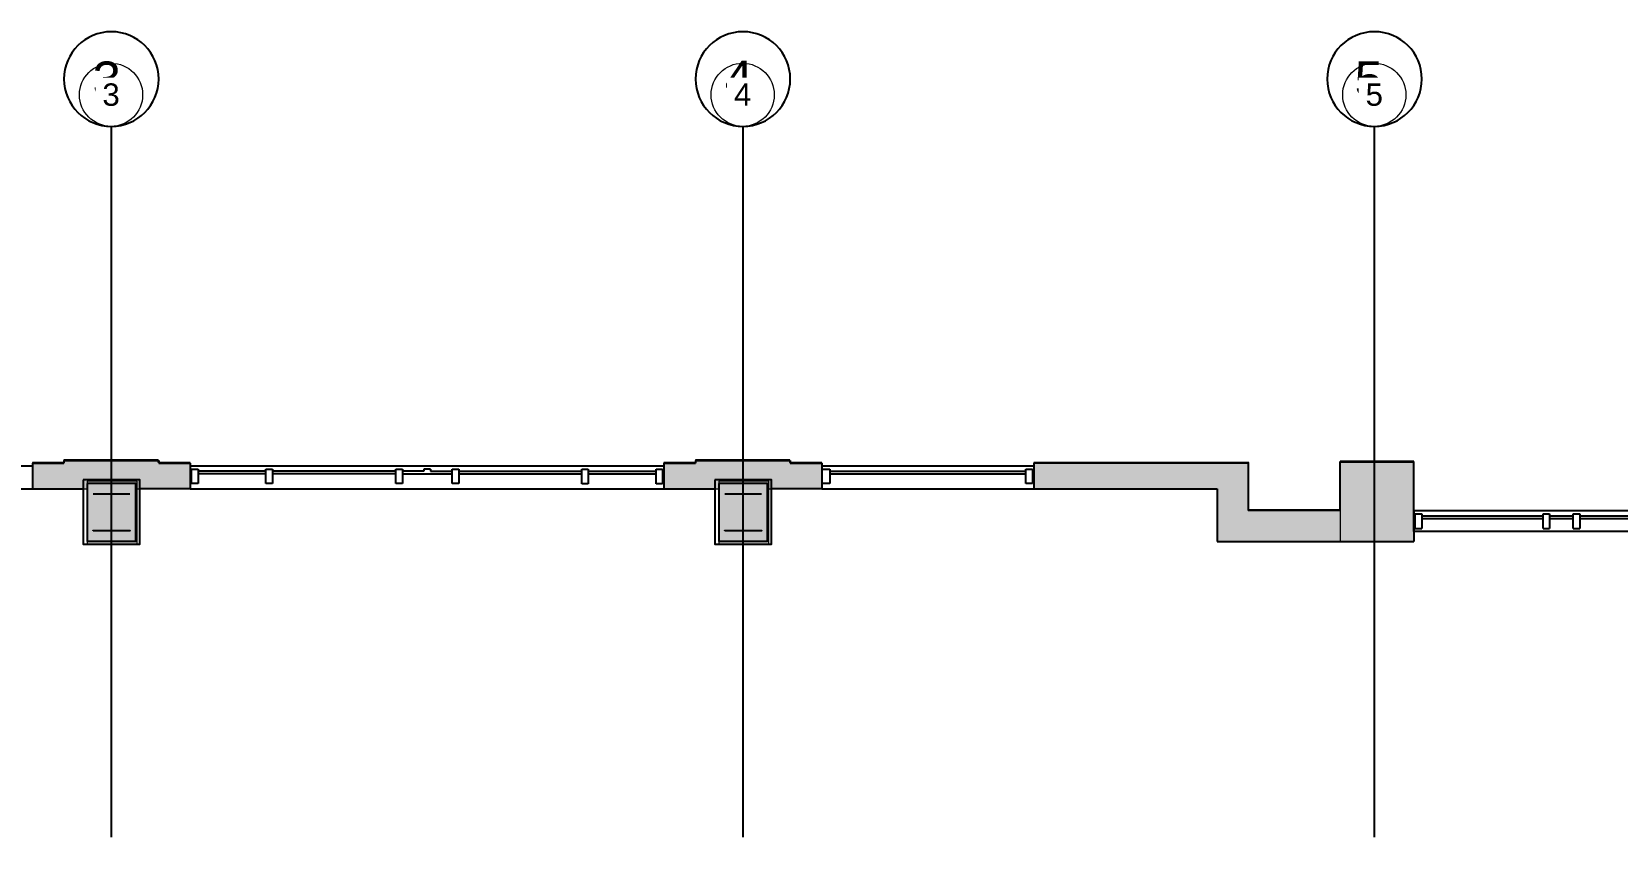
# Model space of a CAD drawing. Header units: inches. Extents: x 628 to 3903, y -279 to 13703.
# Drawn here: x 1952 to 2555, y 13397 to 13703 of the extents above; entities that cross this region are included whole.
import ezdxf

# ---------------------------------------------------------------- set-up
doc = ezdxf.new("R2010")
doc.units = ezdxf.units.IN
doc.header["$MEASUREMENT"] = 0
for name, pattern in [('L1$0$Plaza America BA02$0$CENTER2', [1.125, 0.75, -0.125, 0.125, -0.125]), ('L1$0$Plaza America BA02$0$DASHDOT', [1, 0.5, -0.25, 0, -0.25]), ('L1$0$SAG 02ATL Ste230PHII$0$CENTER2', [1.125, 0.75, -0.125, 0.125, -0.125]), ('X2$0$Grid Line 1_2_', [0.875, 0.5, -0.125, 0.125, -0.125])]:
    doc.linetypes.add(name, pattern=pattern)
for name, color, linetype in [('L1$0$A-Cols-Extr', 3, 'Continuous'), ('L1$0$A-Glaz', 92, 'Continuous'), ('L1$0$A-Wall-Extr', 7, 'Continuous'), ('L1$0$Plaza America BA02$0$14', 5, 'L1$0$Plaza America BA02$0$DASHDOT'), ('L1$0$Plaza America BA02$0$A-Column grid', 252, 'L1$0$Plaza America BA02$0$CENTER2'), ('L1$0$SAG 02ATL Ste230PHII$0$A-Column grid', 252, 'L1$0$SAG 02ATL Ste230PHII$0$CENTER2')]:
    doc.layers.add(name, color=color, linetype=linetype)
for name, color, linetype, lineweight in [('X2$0$A-WALL', 113, 'Continuous', 13), ('X2$0$A-WALL-PATT', 111, 'Continuous', 13), ('X2$0$Plaza America_Tower 1_2nd Floor -REVIT_dwg', 8, 'Continuous', 9), ('X2$0$S-COLS', 52, 'Continuous', 13), ('X2$0$S-GRID', 1, 'Continuous', 9), ('X2$0$S-GRID-IDEN', 1, 'Continuous', 9)]:
    doc.layers.add(name, color=color, linetype=linetype, lineweight=lineweight)
doc.styles.add('L1$0$Plaza America BA02$0$MONOTXT', font='MONOTXT', dxfattribs={"height": 0.2})
doc.styles.add('X2$0$Swis721 Lt BT', font='swissl.ttf', dxfattribs={"height": 8.514638})

# ---------------------------------------------------------------- blocks, each defined once
blk = doc.blocks.new('L1')
at = {"layer": 'L1$0$A-Cols-Extr'}
for points in [[(26091.16, 13532.61), (26091.16, 13508.11), (26112.64, 13508.11), (26112.64, 13532.61)], [(26331.16, 13532.61), (26331.16, 13508.11), (26352.64, 13508.11), (26352.64, 13532.61)], [(26092.65, 13531.26), (26092.65, 13509.26), (26111.15, 13509.26), (26111.15, 13531.26)], [(26332.65, 13531.26), (26332.65, 13509.26), (26351.15, 13509.26), (26351.15, 13531.26)], [(26094.9, 13513.26), (26094.9, 13513.36), (26108.89, 13513.36), (26108.89, 13513.26)], [(26334.9, 13513.26), (26334.9, 13513.36), (26348.89, 13513.36), (26348.89, 13513.26)]]:
    blk.add_lwpolyline(points, close=True, dxfattribs=at)
for points in [[(26094.9, 13527.26), (26108.9, 13527.26)], [(26101.9, 13513.36), (26101.9, 13527.36)], [(26334.9, 13527.26), (26348.9, 13527.26)], [(26341.9, 13513.36), (26341.9, 13527.36)]]:
    blk.add_lwpolyline(points, dxfattribs=at)
at = {"layer": 'L1$0$A-Glaz'}
for p, q in [((26071.82, 13538.91), (26071.82, 13529.16)), ((26131.82, 13538.91), (26131.82, 13529.17)), ((26311.82, 13538.91), (26311.82, 13529.16)), ((26371.82, 13538.91), (26371.82, 13529.16)), ((25891.82, 13537.91), (26071.82, 13537.91)), ((26131.82, 13537.91), (26311.82, 13537.91)), ((26132.32, 13531.16), (26132.32, 13536.66)), ((26132.32, 13536.66), (26134.82, 13536.66)), ((26134.82, 13536.66), (26134.82, 13531.16)), ((26160.57, 13535.91), (26134.82, 13535.91)), ((26160.57, 13534.91), (26134.82, 13534.91)), ((26160.57, 13531.16), (26160.57, 13536.66)), ((26160.57, 13536.66), (26163.07, 13536.66)), ((26163.07, 13536.66), (26163.07, 13531.16)), ((26209.95, 13535.91), (26163.07, 13535.91)), ((26209.95, 13534.91), (26163.07, 13534.91)), ((26209.95, 13536.66), (26212.45, 13536.66)), ((26209.95, 13531.16), (26209.95, 13536.66)), ((26212.45, 13536.66), (26212.45, 13531.16)), ((26220.57, 13535.91), (26212.45, 13535.91)), ((26212.45, 13534.91), (26231.32, 13534.91)), ((26220.57, 13536.66), (26220.57, 13535.91)), ((26223.07, 13536.66), (26220.57, 13536.66)), ((26223.07, 13536.66), (26223.07, 13535.91)), ((26223.07, 13535.91), (26231.32, 13535.91)), ((26231.32, 13536.66), (26233.82, 13536.66)), ((26231.32, 13531.16), (26231.32, 13536.66)), ((26231.32, 13534.66), (26231.32, 13534.66)), ((26233.82, 13536.66), (26233.82, 13531.16)), ((26233.82, 13535.91), (26280.57, 13535.91)), ((26233.82, 13534.85), (26280.57, 13534.85)), ((26233.82, 13534.66), (26233.82, 13534.66)), ((26280.57, 13536.62), (26283.07, 13536.62)), ((26280.57, 13531.12), (26280.57, 13536.62)), ((26283.07, 13536.62), (26283.07, 13531.12)), ((26283.07, 13535.91), (26308.82, 13535.91)), ((26283.07, 13534.85), (26308.82, 13534.85)), ((26308.82, 13536.62), (26311.32, 13536.62)), ((26308.82, 13531.12), (26308.82, 13536.62)), ((26311.32, 13536.62), (26311.32, 13531.12)), ((26371.82, 13537.91), (26452.32, 13537.91)), ((26372.32, 13536.66), (26374.82, 13536.66)), ((26374.82, 13536.66), (26374.82, 13531.16)), ((26374.82, 13535.91), (26449.32, 13535.91)), ((26374.82, 13534.91), (26449.32, 13534.91)), ((26449.32, 13531.16), (26449.32, 13536.66)), ((26449.32, 13536.66), (26451.82, 13536.66)), ((26451.82, 13536.66), (26451.82, 13531.16)), ((25891.82, 13529.16), (26071.82, 13529.16)), ((26131.82, 13529.16), (26311.82, 13529.16)), ((26134.82, 13531.16), (26132.32, 13531.16)), ((26163.07, 13531.16), (26160.57, 13531.16)), ((26212.45, 13531.16), (26209.95, 13531.16)), ((26233.82, 13531.16), (26231.32, 13531.16)), ((26283.07, 13531.12), (26280.57, 13531.12)), ((26311.32, 13531.12), (26308.82, 13531.12)), ((26371.82, 13529.16), (26452.32, 13529.16)), ((26374.82, 13531.16), (26372.32, 13531.16)), ((26451.82, 13531.16), (26449.32, 13531.16)), ((26596.82, 13520.91), (26806.81, 13520.91)), ((26597.31, 13519.66), (26599.81, 13519.66)), ((26597.31, 13514.16), (26597.31, 13519.66)), ((26599.81, 13519.66), (26599.81, 13514.16)), ((26599.81, 13518.91), (26645.87, 13518.91)), ((26599.81, 13517.91), (26645.87, 13517.91)), ((26645.87, 13514.16), (26645.87, 13519.66)), ((26645.87, 13519.66), (26648.37, 13519.66)), ((26648.37, 13519.66), (26648.37, 13514.16)), ((26648.37, 13518.91), (26657.31, 13518.91)), ((26648.37, 13517.91), (26657.31, 13517.91)), ((26657.31, 13514.16), (26657.31, 13519.66)), ((26657.31, 13519.66), (26659.81, 13519.66)), ((26659.81, 13519.66), (26659.81, 13514.16)), ((26659.81, 13518.91), (26700.56, 13518.91)), ((26659.81, 13517.91), (26700.56, 13517.91)), ((26806.88, 13512.91), (26596.74, 13512.91)), ((26597.31, 13514.16), (26599.81, 13514.16)), ((26645.87, 13514.16), (26648.37, 13514.16)), ((26657.31, 13514.16), (26659.81, 13514.16))]:
    blk.add_line(p, q, dxfattribs=at)
at = {"layer": 'L1$0$A-Wall-Extr'}
for p, q in [((26071.82, 13538.91), (26083.82, 13538.91)), ((26083.82, 13539.91), (26083.82, 13539.91)), ((26083.82, 13539.91), (26119.82, 13539.91)), ((26083.82, 13539.91), (26083.82, 13538.91)), ((26119.82, 13539.91), (26119.82, 13538.91)), ((26119.82, 13538.91), (26131.82, 13538.91)), ((26311.82, 13538.91), (26323.82, 13538.91)), ((26323.82, 13539.91), (26323.82, 13538.91)), ((26323.82, 13539.91), (26359.82, 13539.91)), ((26323.82, 13539.91), (26323.82, 13539.91)), ((26359.82, 13539.91), (26359.82, 13538.91)), ((26359.82, 13538.91), (26371.82, 13538.91)), ((26533.82, 13538.91), (26452.31, 13538.91)), ((26533.81, 13539.07), (26533.81, 13520.91)), ((26533.81, 13539.07), (26533.81, 13539.07)), ((26568.81, 13520.91), (26568.81, 13539.54)), ((26596.81, 13539.54), (26568.81, 13539.54)), ((26596.82, 13513.54), (26596.82, 13539.54)), ((26071.82, 13529.16), (26091.16, 13529.16)), ((26131.82, 13529.16), (26112.64, 13529.16)), ((26311.82, 13529.16), (26331.16, 13529.16)), ((26371.82, 13529.16), (26352.64, 13529.16)), ((26452.32, 13529.16), (26522.07, 13529.16)), ((26522.06, 13529.16), (26522.06, 13509.32)), ((26522.06, 13529.16), (26522.06, 13509.16)), ((26568.81, 13520.91), (26533.81, 13520.91)), ((26596.82, 13520.91), (26596.81, 13509.16)), ((26522.06, 13509.16), (26596.81, 13509.16))]:
    blk.add_line(p, q, dxfattribs=at)
at = {"layer": 'L1$0$A-Wall-Extr', "linetype": 'Continuous'}
for p, q in [((26452.31, 13538.91), (26452.31, 13529.16)), ((26596.81, 13512.91), (26596.81, 13539.54))]:
    blk.add_line(p, q, dxfattribs=at)
at = {"layer": 'L1$0$Plaza America BA02$0$14', "linetype": 'Continuous'}
for centre in [(26101.83, 13684.95), (26341.82, 13684.95), (26581.81, 13684.95)]:
    blk.add_ellipse(centre, major_axis=(18, 0), ratio=0.99964, start_param=0, end_param=6.283175, dxfattribs=at)
at = {"layer": 'L1$0$Plaza America BA02$0$A-Column grid'}
for p, q in [((26101.73, 13666.96), (26101.73, 13396.73)), ((26341.73, 13666.96), (26341.73, 13396.73)), ((26581.73, 13666.96), (26581.73, 13396.73))]:
    blk.add_line(p, q, dxfattribs=at)
at = {"layer": 'L1$0$SAG 02ATL Ste230PHII$0$A-Column grid', "linetype": 'Continuous'}
for p, q in [((26101.73, 13666.96), (26101.73, 13396.73)), ((26341.73, 13666.96), (26341.73, 13396.73)), ((26581.73, 13666.96), (26581.73, 13396.73))]:
    blk.add_line(p, q, dxfattribs=at)
at = {"layer": 'L1$0$Plaza America BA02$0$14', "linetype": 'Continuous', "style": 'L1$0$Plaza America BA02$0$MONOTXT', "width": 1.000361}
for s, p in [('3', (26094.21, 13678.11)), ('4', (26334.38, 13678.48)), ('5', (26573.8, 13678.19))]:
    blk.add_text(s, height=13.49, dxfattribs=at).set_placement(p)
blk = doc.blocks.new('X2$0$Concrete-Rectangular-Column - 19 X 24-5195709-FIRST FLOOR DEMOLITION')
at = {"layer": 'X2$0$S-COLS', "lineweight": 9}
blk.add_hatch(color=7, dxfattribs=at).paths.add_polyline_path([(9.5, -12), (9.5, 12), (-9.5, 12), (-9.5, -12)], flags=0)
at = {"layer": 'X2$0$S-COLS', "color": 8, "lineweight": 20}
for p, q in [((9.5, 12), (-9.5, 12)), ((-9.5, 12), (-9.5, -12)), ((9.5, -12), (9.5, 12)), ((-9.5, -12), (9.5, -12))]:
    blk.add_line(p, q, dxfattribs=at)
blk = doc.blocks.new('X2$0$Concrete-Rectangular-Column - 28 X 36-5114309-FIRST FLOOR DEMOLITION')
at = {"layer": 'X2$0$S-COLS', "lineweight": 9}
blk.add_hatch(color=7, dxfattribs=at).paths.add_polyline_path([(14, -15), (14, 15), (-14, 15), (-14, -15)], flags=0)
at = {"layer": 'X2$0$S-COLS', "color": 8, "lineweight": 20}
for p, q in [((14, 15), (-14, 15)), ((-14, 15), (-14, -15)), ((14, -15), (14, 15)), ((-14, -15), (14, -15))]:
    blk.add_line(p, q, dxfattribs=at)
blk = doc.blocks.new('X2$0$Grid - Grid Head - Circle-50561-FIRST FLOOR DEMOLITION')
at = {"layer": 'X2$0$S-GRID-IDEN'}
blk.add_circle((0, 0), 0.125, dxfattribs=at)
blk = doc.blocks.new('X2')
at = {"layer": 'X2$0$A-WALL-PATT', "lineweight": 9}
for points in [[(26083.82, 13529.17), (26083.82, 13539.17), (26071.82, 13539.17), (26071.82, 13529.17)], [(26090.35, 13529.17), (26092.64, 13529.17), (26092.64, 13532.11), (26111.64, 13532.11), (26111.64, 13529.17), (26119.66, 13529.17), (26119.66, 13540.17), (26083.82, 13540.17), (26083.82, 13529.17)], [(26119.66, 13529.17), (26131.82, 13529.17), (26131.82, 13539.17), (26119.66, 13539.17)], [(26323.82, 13529.17), (26323.82, 13539.17), (26311.82, 13539.17), (26311.82, 13529.17)], [(26351.64, 13529.17), (26359.66, 13529.17), (26359.66, 13540.17), (26323.82, 13540.17), (26323.82, 13529.17), (26332.64, 13529.17), (26332.64, 13532.11), (26351.64, 13532.11), (26351.64, 13531.41)], [(26359.66, 13529.17), (26371.82, 13529.17), (26371.82, 13539.17), (26359.66, 13539.17)], [(26522.06, 13529.16), (26522.06, 13539.16), (26452.31, 13539.16), (26452.31, 13529.16)], [(26522.06, 13509.16), (26534.06, 13509.16), (26534.06, 13539.16), (26522.06, 13539.16), (26522.06, 13529.16)], [(26568.81, 13509.16), (26568.81, 13521.16), (26534.06, 13521.16), (26534.06, 13509.16)]]:
    blk.add_hatch(color=7, dxfattribs=at).paths.add_polyline_path(points, flags=0)
at = {"layer": 'X2$0$A-WALL', "color": 8, "lineweight": 20}
for p, q in [((26083.82, 13539.17), (26071.82, 13539.17)), ((26071.82, 13539.17), (26071.82, 13529.17)), ((26119.66, 13540.17), (26083.82, 13540.17)), ((26083.82, 13540.17), (26083.82, 13539.17)), ((26119.66, 13539.17), (26119.66, 13540.17)), ((26131.82, 13539.17), (26119.66, 13539.17)), ((26131.82, 13529.17), (26131.82, 13539.17)), ((26323.82, 13539.17), (26311.82, 13539.17)), ((26311.82, 13539.17), (26311.82, 13529.17)), ((26359.66, 13540.17), (26323.82, 13540.17)), ((26323.82, 13540.17), (26323.82, 13539.17)), ((26359.66, 13539.17), (26359.66, 13540.17)), ((26371.82, 13539.17), (26359.66, 13539.17)), ((26371.82, 13529.17), (26371.82, 13539.17)), ((26534.06, 13539.16), (26452.31, 13539.16)), ((26452.31, 13539.16), (26452.31, 13529.16)), ((26534.06, 13521.16), (26534.06, 13539.16)), ((26071.82, 13529.17), (26092.64, 13529.17)), ((26111.64, 13529.17), (26131.82, 13529.17)), ((26311.82, 13529.17), (26332.64, 13529.17)), ((26351.64, 13529.17), (26371.82, 13529.17)), ((26452.31, 13529.16), (26522.06, 13529.16)), ((26522.06, 13529.16), (26522.06, 13509.16)), ((26568.81, 13521.16), (26534.06, 13521.16)), ((26522.06, 13509.16), (26568.81, 13509.16))]:
    blk.add_line(p, q, dxfattribs=at)
at = {"layer": 'X2$0$S-GRID', "linetype": 'X2$0$Grid Line 1_2_'}
for p, q in [((26101.73, 13666.96), (26101.73, 13570.96)), ((26341.73, 13666.96), (26341.73, 13570.96)), ((26581.73, 13666.96), (26581.73, 13570.96))]:
    blk.add_line(p, q, dxfattribs=at)
at = {"layer": 'X2$0$Plaza America_Tower 1_2nd Floor -REVIT_dwg'}
blk.add_blockref('L1', (0, 0), dxfattribs=at)
at = {"layer": 'X2$0$S-COLS', "lineweight": 9}
for name, p in [('X2$0$Concrete-Rectangular-Column - 28 X 36-5114309-FIRST FLOOR DEMOLITION', (26582.81, 13524.16)), ('X2$0$Concrete-Rectangular-Column - 19 X 24-5195709-FIRST FLOOR DEMOLITION', (26102.14, 13520.11)), ('X2$0$Concrete-Rectangular-Column - 19 X 24-5195709-FIRST FLOOR DEMOLITION', (26342.14, 13520.11))]:
    blk.add_blockref(name, p, dxfattribs=at)
at = {"layer": 'X2$0$S-GRID-IDEN', "xscale": 95.99999999999994, "yscale": 95.99999999999994, "zscale": 95.99999999999994, "rotation": 180}
for p in [(26101.73, 13678.96), (26341.73, 13678.96), (26581.73, 13678.96)]:
    blk.add_blockref('X2$0$Grid - Grid Head - Circle-50561-FIRST FLOOR DEMOLITION', p, dxfattribs=at)
at = {"layer": 'X2$0$S-GRID-IDEN', "char_height": 8.51, "width": 7.56, "attachment_point": 2, "line_spacing_factor": 1.00667, "style": 'X2$0$Swis721 Lt BT', "bg_fill": 3, "box_fill_scale": 1.25, "bg_fill_color": 0, "bg_fill_transparency": 0}
for s, insert in [('3', (26101.73, 13683.29)), ('4', (26341.73, 13683.29)), ('5', (26581.73, 13683.29))]:
    blk.add_mtext(s, dxfattribs=dict(at, insert=insert))

msp = doc.modelspace()

# ---------------------------------------------------------------- block references
at = {"color": 250, "lineweight": 5}
msp.add_blockref('X2', (-24119.46, 0), dxfattribs=at)

doc.saveas('drawing.dxf')
